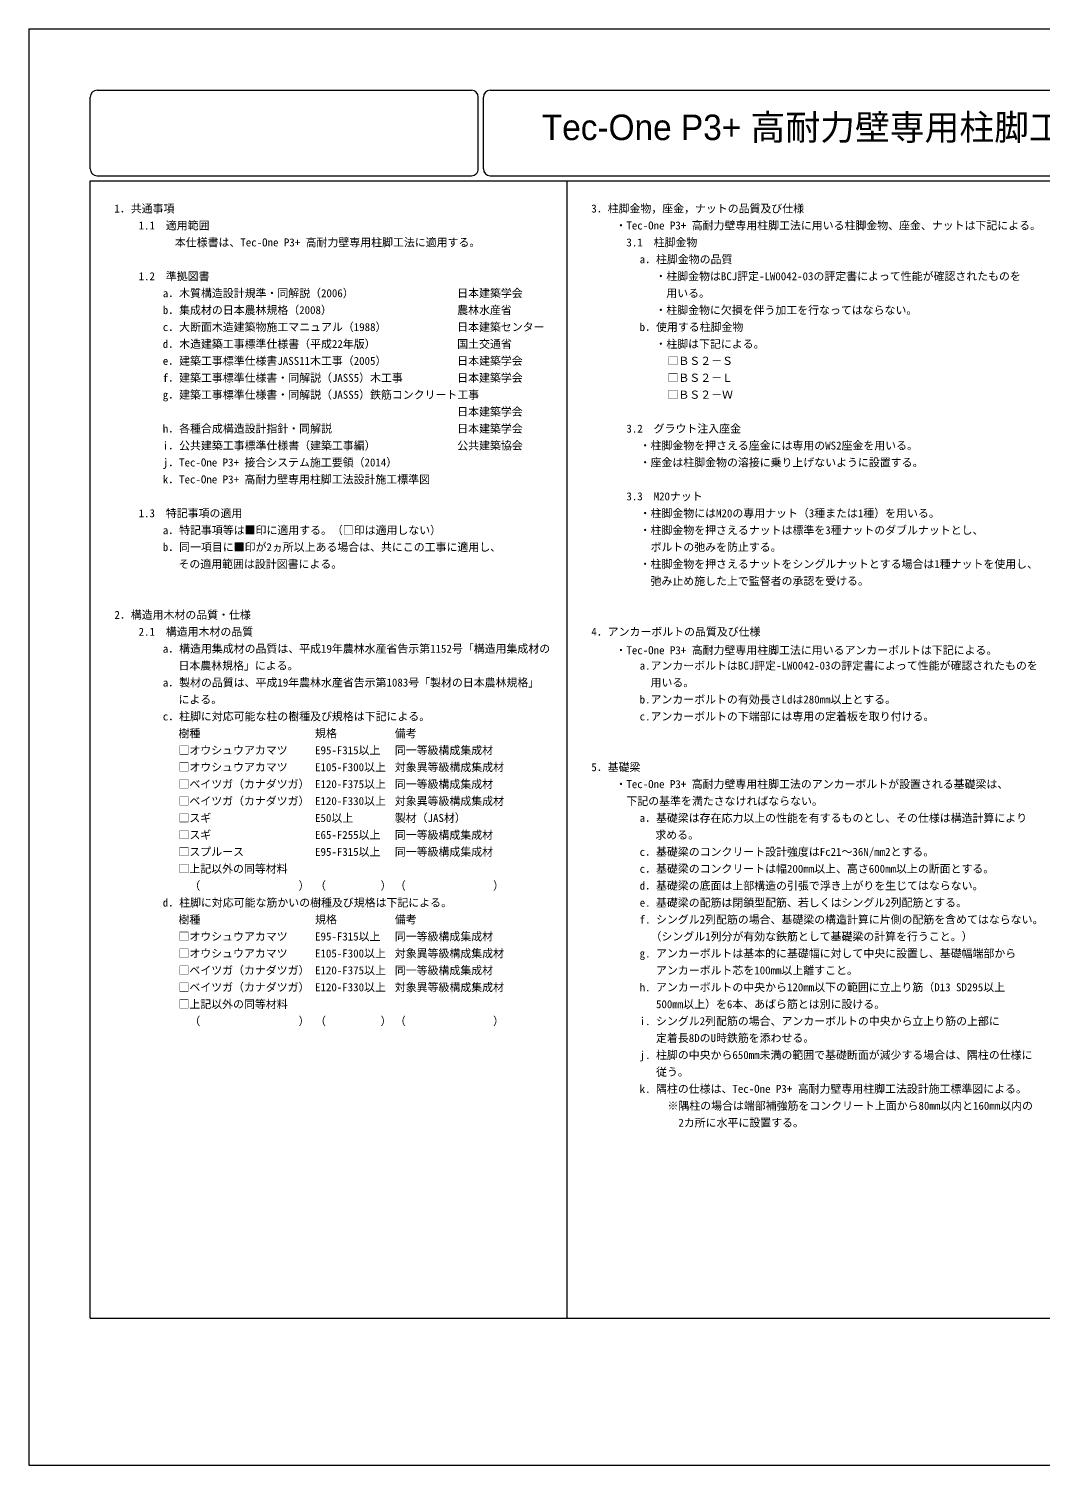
# Model space of a CAD drawing. Units: millimetres, scale not verified. Extents: x -210 to 210, y -148 to 148.
# Drawn here: x -210 to -0.8, y -148.5 to 148.5 of the extents above; entities that cross this region are included whole.
import ezdxf
from ezdxf.enums import TextEntityAlignment as Align

# ---------------------------------------------------------------- set-up
doc = ezdxf.new("R2010")
doc.units = ezdxf.units.MM
doc.header["$LTSCALE"] = 0.5
for name, color, linetype, lineweight in [('0-0_0', 5, 'Continuous', 15), ('0-2_補助線1', 5, 'Continuous', 13), ('0-3_文字', 7, 'Continuous', 13)]:
    doc.layers.add(name, color=color, linetype=linetype, lineweight=lineweight)
doc.styles.add('ＭＳ ゴシック', font='')
doc.styles.add('ＭＳ Ｐゴシック', font='')
doc.styles.get('ＭＳ ゴシック').set_extended_font_data('MS Gothic')
doc.styles.get('ＭＳ Ｐゴシック').set_extended_font_data('MS PGothic')

msp = doc.modelspace()

# ---------------------------------------------------------------- linework, layer by layer
at = {"layer": '0-0_0', "color": 7}
for p, q in [((-210, 148.5), (-210, -148.5)), ((-210, -148.5), (210, -148.5))]:
    msp.add_line(p, q, dxfattribs=at)
at = {"layer": '0-0_0'}
for p, q in [((-197.2727, 119.5101), (-197.2727, 134.3586)), ((-195.8586, 135.7727), (-118.4343, 135.7727)), ((-117.0202, 119.5101), (-117.0202, 134.3586)), ((-115.9596, 119.5101), (-115.9596, 134.3586)), ((-114.5455, 135.7727), (195.8586, 135.7727)), ((-197.2727, 117.0354), (197.2728, 117.0354)), ((-197.2727, -118.0657), (-197.2727, 117.0354)), ((-195.8586, 118.096), (-118.4343, 118.096)), ((-114.5455, 118.096), (195.8586, 118.096)), ((-197.2727, -118.0657), (197.2728, -118.0657))]:
    msp.add_line(p, q, dxfattribs=at)
at = {"layer": '0-0_0', "color": 7}
msp.add_lwpolyline([(-210, 148.5), (210, 148.5), (210, -148.5)], dxfattribs=at)
at = {"layer": '0-0_0'}
for centre, start, end in [((-195.8586, 134.3586), 90, 180), ((-118.4343, 134.3586), 0, 90), ((-114.5455, 134.3586), 90, 180), ((-195.8586, 119.5101), 180, 269.99998), ((-118.4343, 119.5101), 269.99998, 0), ((-114.5455, 119.5101), 180, 270)]:
    msp.add_arc(centre, 1.4141, start, end, dxfattribs=at)
at = {"layer": '0-2_補助線1'}
msp.add_line((-98.6364, -118.0657), (-98.6364, 116.999), dxfattribs=at)

# ---------------------------------------------------------------- texts
at = {"layer": '0-3_文字'}
for s, height, style, p in [('Tec-One P3+ 高耐力壁専用柱脚工法\u3000工事仕様書', 5.278, 'ＭＳ Ｐゴシック', (-103.8742, 123.8952)), ('1．共通事項', 1.655, 'ＭＳ ゴシック', (-192.2727, 109.9979)), ('3．柱脚金物，座金，ナットの品質及び仕様', 1.655, 'ＭＳ ゴシック', (-93.6364, 109.9979)), ('1.1\u3000適用範囲', 1.655, 'ＭＳ ゴシック', (-187.2727, 106.4979)), ('・Tec-One P3+ 高耐力壁専用柱脚工法に用いる柱脚金物、座金、ナットは下記による。', 1.655, 'ＭＳ ゴシック', (-88.6364, 106.4979)), ('本仕様書は、Tec-One P3+ 高耐力壁専用柱脚工法に適用する。', 1.655, 'ＭＳ ゴシック', (-179.7727, 102.9979)), ('\u30003.1\u3000柱脚金物', 1.655, 'ＭＳ ゴシック', (-88.6364, 102.9979)), ('a．柱脚金物の品質', 1.655, 'ＭＳ ゴシック', (-83.6364, 99.4979)), ('1.2\u3000準拠図書', 1.655, 'ＭＳ ゴシック', (-187.2727, 95.9979)), ('・柱脚金物はBCJ評定-LW0042-03の評定書によって性能が確認されたものを', 1.655, 'ＭＳ ゴシック', (-80.3864, 95.9979)), ('a．木質構造設計規準・同解説（2006）', 1.655, 'ＭＳ ゴシック', (-182.2727, 92.4979)), ('日本建築学会', 1.655, 'ＭＳ ゴシック', (-121.3705, 92.4979)), ('\u3000用いる。', 1.655, 'ＭＳ ゴシック', (-80.3864, 92.4979)), ('b．集成材の日本農林規格（2008）', 1.655, 'ＭＳ ゴシック', (-182.2727, 88.9979)), ('農林水産省', 1.655, 'ＭＳ ゴシック', (-121.3705, 88.9979)), ('・柱脚金物に欠損を伴う加工を行なってはならない。', 1.655, 'ＭＳ ゴシック', (-80.3864, 88.9979)), ('c．大断面木造建築物施工マニュアル（1988）', 1.655, 'ＭＳ ゴシック', (-182.2727, 85.4979)), ('日本建築センター', 1.655, 'ＭＳ ゴシック', (-121.3705, 85.4979)), ('b．使用する柱脚金物', 1.655, 'ＭＳ ゴシック', (-83.6364, 85.4979)), ('d．木造建築工事標準仕様書（平成22年版）', 1.655, 'ＭＳ ゴシック', (-182.2727, 81.9979)), ('国土交通省', 1.655, 'ＭＳ ゴシック', (-121.3705, 81.9979)), ('・柱脚は下記による。', 1.655, 'ＭＳ ゴシック', (-80.3864, 81.9979)), ('e．建築工事標準仕様書JASS11木工事（2005）', 1.655, 'ＭＳ ゴシック', (-182.2727, 78.4979)), ('日本建築学会', 1.655, 'ＭＳ ゴシック', (-121.3705, 78.4979)), ('□ＢＳ２－Ｓ', 1.655, 'ＭＳ ゴシック', (-77.8864, 78.4979)), ('f．建築工事標準仕様書・同解説（JASS5）木工事', 1.655, 'ＭＳ ゴシック', (-182.2727, 74.9979)), ('日本建築学会', 1.655, 'ＭＳ ゴシック', (-121.3705, 74.9979)), ('□ＢＳ２－Ｌ', 1.655, 'ＭＳ ゴシック', (-77.8864, 74.9979)), ('g．建築工事標準仕様書・同解説（JASS5）鉄筋コンクリート工事', 1.655, 'ＭＳ ゴシック', (-182.2727, 71.4979)), ('□ＢＳ２－Ｗ', 1.655, 'ＭＳ ゴシック', (-77.8864, 71.4979)), ('日本建築学会', 1.655, 'ＭＳ ゴシック', (-121.3705, 67.9979)), ('h．各種合成構造設計指針・同解説', 1.655, 'ＭＳ ゴシック', (-182.2727, 64.4979)), ('日本建築学会', 1.655, 'ＭＳ ゴシック', (-121.3705, 64.4979)), ('\u30003.2\u3000グラウト注入座金', 1.655, 'ＭＳ ゴシック', (-88.6364, 64.4979)), ('i．公共建築工事標準仕様書（建築工事編）', 1.655, 'ＭＳ ゴシック', (-182.2727, 60.9979)), ('公共建築協会', 1.655, 'ＭＳ ゴシック', (-121.3705, 60.9979)), ('・柱脚金物を押さえる座金には専用のWS2座金を用いる。', 1.655, 'ＭＳ ゴシック', (-83.6364, 60.9979)), ('j．Tec-One P3+ 接合システム施工要領（2014）', 1.655, 'ＭＳ ゴシック', (-182.2727, 57.4979)), ('・座金は柱脚金物の溶接に乗り上げないように設置する。', 1.655, 'ＭＳ ゴシック', (-83.6364, 57.4979)), ('k．Tec-One P3+ 高耐力壁専用柱脚工法設計施工標準図', 1.655, 'ＭＳ ゴシック', (-182.2727, 53.9979)), ('\u30003.3\u3000M20ナット', 1.655, 'ＭＳ ゴシック', (-88.6364, 50.4979)), ('1.3\u3000特記事項の適用', 1.655, 'ＭＳ ゴシック', (-187.2727, 46.9979)), ('・柱脚金物にはM20の専用ナット（3種または1種）を用いる。', 1.655, 'ＭＳ ゴシック', (-83.6364, 46.9979)), ('a．特記事項等は■印に適用する。（□印は適用しない）', 1.655, 'ＭＳ ゴシック', (-182.2727, 43.4979)), ('・柱脚金物を押さえるナットは標準を3種ナットのダブルナットとし、', 1.655, 'ＭＳ ゴシック', (-83.6364, 43.4979)), ('b．同一項目に■印が2ヵ所以上ある場合は、共にこの工事に適用し、', 1.655, 'ＭＳ ゴシック', (-182.2727, 39.9979)), ('\u3000ボルトの弛みを防止する。', 1.655, 'ＭＳ ゴシック', (-83.6364, 39.9979)), ('その適用範囲は設計図書による。', 1.655, 'ＭＳ ゴシック', (-179.0227, 36.4979)), ('・柱脚金物を押さえるナットをシングルナットとする場合は1種ナットを使用し、', 1.655, 'ＭＳ ゴシック', (-83.6364, 36.4979)), ('\u3000弛み止め施した上で監督者の承認を受ける。', 1.655, 'ＭＳ ゴシック', (-83.6364, 32.9979)), ('2．構造用木材の品質・仕様', 1.655, 'ＭＳ ゴシック', (-192.2727, 25.9979)), ('2.1\u3000構造用木材の品質', 1.655, 'ＭＳ ゴシック', (-187.2727, 22.4979)), ('4．アンカーボルトの品質及び仕様', 1.655, 'ＭＳ ゴシック', (-93.6364, 22.4979)), ('a．構造用集成材の品質は、平成19年農林水産省告示第1152号「構造用集成材の', 1.655, 'ＭＳ ゴシック', (-182.2727, 18.9979)), ('・Tec-One P3+ 高耐力壁専用柱脚工法に用いるアンカーボルトは下記による。', 1.655, 'ＭＳ ゴシック', (-88.6364, 18.6816)), ('日本農林規格」による。', 1.655, 'ＭＳ ゴシック', (-179.0227, 15.4979)), ('a.アンカーボルトはBCJ評定-LW0042-03の評定書によって性能が確認されたものを', 1.655, 'ＭＳ ゴシック', (-83.6364, 15.4979)), ('a．製材の品質は、平成19年農林水産省告示第1083号「製材の日本農林規格」', 1.655, 'ＭＳ ゴシック', (-182.2727, 11.9979)), ('\u3000用いる。', 1.655, 'ＭＳ ゴシック', (-83.6364, 11.9979)), ('による。', 1.655, 'ＭＳ ゴシック', (-179.0227, 8.4979)), ('b.アンカーボルトの有効長さLdは280mm以上とする。', 1.655, 'ＭＳ ゴシック', (-83.6364, 8.4979)), ('c．柱脚に対応可能な柱の樹種及び規格は下記による。', 1.655, 'ＭＳ ゴシック', (-182.2727, 4.9979)), ('c.アンカーボルトの下端部には専用の定着板を取り付ける。', 1.655, 'ＭＳ ゴシック', (-83.6364, 4.9979)), ('樹種', 1.655, 'ＭＳ ゴシック', (-179.0227, 1.4979)), ('規格', 1.655, 'ＭＳ ゴシック', (-150.7727, 1.4979)), ('備考', 1.655, 'ＭＳ ゴシック', (-134.2727, 1.4979)), ('□オウシュウアカマツ', 1.655, 'ＭＳ ゴシック', (-179.0227, -2.0021)), ('E95-F315以上', 1.655, 'ＭＳ ゴシック', (-150.7727, -2.0021)), ('同一等級構成集成材', 1.655, 'ＭＳ ゴシック', (-134.2727, -2.0021)), ('□オウシュウアカマツ', 1.655, 'ＭＳ ゴシック', (-179.0227, -5.5021)), ('E105-F300以上', 1.655, 'ＭＳ ゴシック', (-150.7727, -5.5021)), ('対象異等級構成集成材', 1.655, 'ＭＳ ゴシック', (-134.2727, -5.5021)), ('5．基礎梁', 1.655, 'ＭＳ ゴシック', (-93.6364, -5.5021)), ('□ベイツガ（カナダツガ）', 1.655, 'ＭＳ ゴシック', (-179.0227, -9.0021)), ('E120-F375以上', 1.655, 'ＭＳ ゴシック', (-150.7727, -9.0021)), ('同一等級構成集成材', 1.655, 'ＭＳ ゴシック', (-134.2727, -9.0021)), ('・Tec-One P3+ 高耐力壁専用柱脚工法のアンカーボルトが設置される基礎梁は、', 1.655, 'ＭＳ ゴシック', (-88.6364, -9.0021)), ('□ベイツガ（カナダツガ）', 1.655, 'ＭＳ ゴシック', (-179.0227, -12.5021)), ('E120-F330以上', 1.655, 'ＭＳ ゴシック', (-150.7727, -12.5021)), ('対象異等級構成集成材', 1.655, 'ＭＳ ゴシック', (-134.2727, -12.5021)), ('\u3000下記の基準を満たさなければならない。', 1.655, 'ＭＳ ゴシック', (-88.6364, -12.5021)), ('□スギ', 1.655, 'ＭＳ ゴシック', (-179.0227, -16.0021)), ('E50以上', 1.655, 'ＭＳ ゴシック', (-150.7727, -16.0021)), ('製材（JAS材）', 1.655, 'ＭＳ ゴシック', (-134.2727, -16.0021)), ('a．基礎梁は存在応力以上の性能を有するものとし、その仕様は構造計算により', 1.655, 'ＭＳ ゴシック', (-83.6364, -16.0021)), ('□スギ', 1.655, 'ＭＳ ゴシック', (-179.0227, -19.5021)), ('E65-F255以上', 1.655, 'ＭＳ ゴシック', (-150.7727, -19.5021)), ('同一等級構成集成材', 1.655, 'ＭＳ ゴシック', (-134.2727, -19.5021)), ('求める。', 1.655, 'ＭＳ ゴシック', (-80.3864, -19.5021)), ('□スプルース', 1.655, 'ＭＳ ゴシック', (-179.0227, -23.0021)), ('E95-F315以上', 1.655, 'ＭＳ ゴシック', (-150.7727, -23.0021)), ('同一等級構成集成材', 1.655, 'ＭＳ ゴシック', (-134.2727, -23.0021)), ('c．基礎梁のコンクリート設計強度はFc21～36N/mm2とする。', 1.655, 'ＭＳ ゴシック', (-83.6364, -23.0021)), ('□上記以外の同等材料', 1.655, 'ＭＳ ゴシック', (-179.0227, -26.5021)), ('c．基礎梁のコンクリートは幅200mm以上、高さ600mm以上の断面とする。', 1.655, 'ＭＳ ゴシック', (-83.6364, -26.5021)), ('\u3000（\u3000\u3000\u3000\u3000\u3000\u3000\u3000\u3000\u3000）', 1.655, 'ＭＳ ゴシック', (-179.0227, -30.0021)), ('（\u3000\u3000\u3000\u3000\u3000）', 1.655, 'ＭＳ ゴシック', (-150.7727, -30.0021)), ('（\u3000\u3000\u3000\u3000\u3000\u3000\u3000\u3000）', 1.655, 'ＭＳ ゴシック', (-134.2727, -30.0021)), ('d．基礎梁の底面は上部構造の引張で浮き上がりを生じてはならない。', 1.655, 'ＭＳ ゴシック', (-83.6364, -30.0021)), ('d．柱脚に対応可能な筋かいの樹種及び規格は下記による。', 1.655, 'ＭＳ ゴシック', (-182.2727, -33.5021)), ('e. 基礎梁の配筋は閉鎖型配筋、若しくはシングル2列配筋とする。', 1.655, 'ＭＳ ゴシック', (-83.6364, -33.5021)), ('樹種', 1.655, 'ＭＳ ゴシック', (-179.0227, -37.0021)), ('規格', 1.655, 'ＭＳ ゴシック', (-150.7727, -37.0021)), ('備考', 1.655, 'ＭＳ ゴシック', (-134.2727, -37.0021)), ('f. シングル2列配筋の場合、基礎梁の構造計算に片側の配筋を含めてはならない。', 1.655, 'ＭＳ ゴシック', (-83.6364, -37.0021)), ('□オウシュウアカマツ', 1.655, 'ＭＳ ゴシック', (-179.0227, -40.5021)), ('E95-F315以上', 1.655, 'ＭＳ ゴシック', (-150.7727, -40.5021)), ('同一等級構成集成材', 1.655, 'ＭＳ ゴシック', (-134.2727, -40.5021)), ('\u3000（シングル1列分が有効な鉄筋として基礎梁の計算を行うこと。）', 1.655, 'ＭＳ ゴシック', (-83.6364, -40.5021)), ('□オウシュウアカマツ', 1.655, 'ＭＳ ゴシック', (-179.0227, -44.0021)), ('E105-F300以上', 1.655, 'ＭＳ ゴシック', (-150.7727, -44.0021)), ('対象異等級構成集成材', 1.655, 'ＭＳ ゴシック', (-134.2727, -44.0021)), ('g. アンカーボルトは基本的に基礎幅に対して中央に設置し、基礎幅端部から', 1.655, 'ＭＳ ゴシック', (-83.6364, -44.0021)), ('□ベイツガ（カナダツガ）', 1.655, 'ＭＳ ゴシック', (-179.0227, -47.5021)), ('E120-F375以上', 1.655, 'ＭＳ ゴシック', (-150.7727, -47.5021)), ('同一等級構成集成材', 1.655, 'ＭＳ ゴシック', (-134.2727, -47.5021)), ('\u3000 アンカーボルト芯を100mm以上離すこと。', 1.655, 'ＭＳ ゴシック', (-83.6364, -47.5021)), ('□ベイツガ（カナダツガ）', 1.655, 'ＭＳ ゴシック', (-179.0227, -51.0021)), ('E120-F330以上', 1.655, 'ＭＳ ゴシック', (-150.7727, -51.0021)), ('対象異等級構成集成材', 1.655, 'ＭＳ ゴシック', (-134.2727, -51.0021)), ('h. アンカーボルトの中央から120mm以下の範囲に立上り筋（D13 SD295以上 ', 1.655, 'ＭＳ ゴシック', (-83.6364, -51.0021)), ('□上記以外の同等材料', 1.655, 'ＭＳ ゴシック', (-179.0227, -54.5021)), ('\u3000 500mm以上）を6本、あばら筋とは別に設ける。', 1.655, 'ＭＳ ゴシック', (-83.6364, -54.5021)), ('\u3000（\u3000\u3000\u3000\u3000\u3000\u3000\u3000\u3000\u3000）', 1.655, 'ＭＳ ゴシック', (-179.0227, -58.0021)), ('（\u3000\u3000\u3000\u3000\u3000）', 1.655, 'ＭＳ ゴシック', (-150.7727, -58.0021)), ('（\u3000\u3000\u3000\u3000\u3000\u3000\u3000\u3000）', 1.655, 'ＭＳ ゴシック', (-134.2727, -58.0021)), ('i. シングル2列配筋の場合、アンカーボルトの中央から立上り筋の上部に', 1.655, 'ＭＳ ゴシック', (-83.6364, -58.0021)), ('\u3000 定着長8DのU時鉄筋を添わせる。', 1.655, 'ＭＳ ゴシック', (-83.6364, -61.5021)), ('j. 柱脚の中央から650mm未満の範囲で基礎断面が減少する場合は、隅柱の仕様に', 1.655, 'ＭＳ ゴシック', (-83.6364, -65.0021)), ('\u3000 従う。', 1.655, 'ＭＳ ゴシック', (-83.6364, -68.5021)), ('k. 隅柱の仕様は、Tec-One P3+ 高耐力壁専用柱脚工法設計施工標準図による。', 1.655, 'ＭＳ ゴシック', (-83.6364, -72.0021)), ('※隅柱の場合は端部補強筋をコンクリート上面から80mm以内と160mm以内の', 1.655, 'ＭＳ ゴシック', (-77.8864, -75.5021)), ('\u30002カ所に水平に設置する。', 1.655, 'ＭＳ ゴシック', (-77.8864, -79.0021))]:
    msp.add_text(s, height=height, dxfattribs=dict(at, style=style)).set_placement(p, align=Align.BOTTOM_LEFT)

doc.saveas('drawing.dxf')
